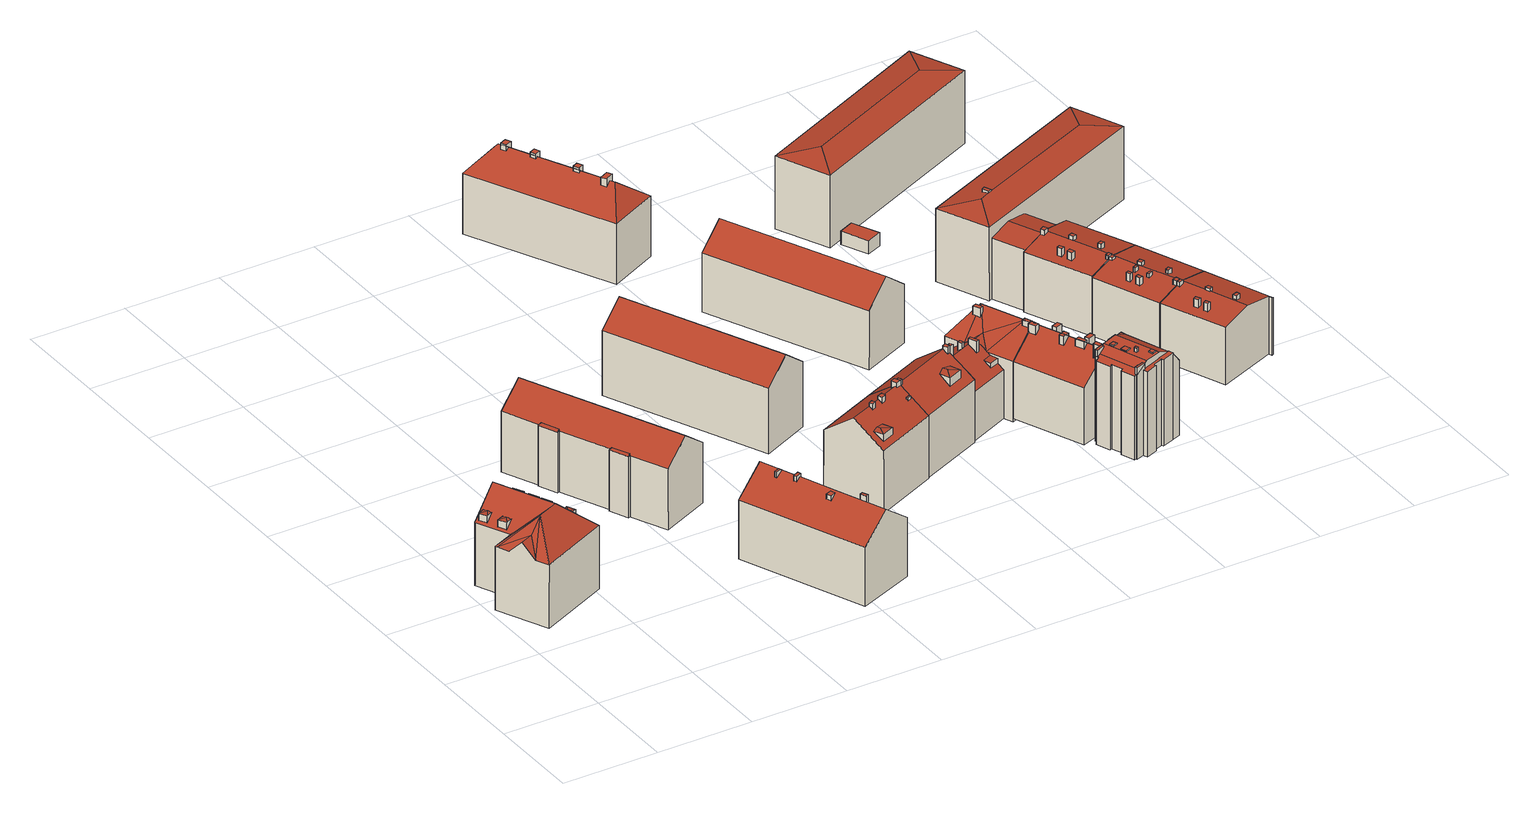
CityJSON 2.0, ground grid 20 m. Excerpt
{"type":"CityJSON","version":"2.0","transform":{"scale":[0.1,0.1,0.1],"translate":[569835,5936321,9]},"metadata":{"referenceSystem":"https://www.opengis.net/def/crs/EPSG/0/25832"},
"CityObjects":{
"building1":{"type":"Building","attributes":{"Grundfläche 2D":"274.057149","Grundhöhe NN":"10.362"},"children":["building1-1","building1-2","building1-3","building1-4","building1-5","building1-6"],"geometry":[{"type":"Solid","lod":"3","boundaries":[[[[0,1,2]],[[3,2,1,4]],[[5,6,0]],[[0,6,1]],[[7,6,5]],[[8,6,7]],[[9,1,8]],[[1,6,8]],[[9,10,4,1]],[[4,10,11,12,13,14]],[[14,15,3,4]],[[9,8,7,5,0,2,16,17]],[[10,9,17,18]],[[12,11,10,18,19]],[[20,15,14,13,12,19,21]],[[3,15,20,22]],[[2,3,22,16]],[[16,22,20,21,19,18,17]]]],"semantics":{"surfaces":[{"type":"RoofSurface"},{"type":"WallSurface"},{"type":"GroundSurface"}],"values":[[0,0,0,0,0,0,0,0,0,0,0,1,1,1,1,1,1,2]]}}]},
"building1-1":{"type":"BuildingInstallation","parents":["building1"],"geometry":[{"type":"MultiSurface","lod":"3","boundaries":[[[23,24,25,26]],[[24,23,27]],[[27,23,26,28]],[[24,29,25]],[[28,30,27]],[[24,27,30,29]]],"semantics":{"surfaces":[{"type":"RoofSurface"},{"type":"WallSurface"}],"values":[0,0,0,1,1,1]}}]},
"building1-2":{"type":"BuildingInstallation","parents":["building1"],"geometry":[{"type":"MultiSurface","lod":"3","boundaries":[[[31,32,33,34]],[[32,31,35]],[[35,31,34,36]],[[37,33,32]],[[35,36,38]],[[32,35,38,37]]],"semantics":{"surfaces":[{"type":"RoofSurface"},{"type":"WallSurface"}],"values":[0,0,0,1,1,1]}}]},
"building1-3":{"type":"BuildingInstallation","parents":["building1"],"geometry":[{"type":"MultiSurface","lod":"3","boundaries":[[[39,40,41]],[[40,42,43,41]],[[40,39,44,42]],[[39,41,45,46]],[[46,44,39]],[[41,43,45]]],"semantics":{"surfaces":[{"type":"RoofSurface"},{"type":"WallSurface"}],"values":[0,0,0,1,1,1]}}]},
"building1-4":{"type":"BuildingInstallation","parents":["building1"],"geometry":[{"type":"MultiSurface","lod":"3","boundaries":[[[47,48,49]],[[48,50,51,49]],[[48,47,52,50]],[[47,49,53,54]],[[52,47,54]],[[53,49,51]]],"semantics":{"surfaces":[{"type":"RoofSurface"},{"type":"WallSurface"}],"values":[0,0,0,1,1,1]}}]},
"building1-5":{"type":"BuildingInstallation","parents":["building1"],"geometry":[{"type":"MultiSurface","lod":"3","boundaries":[[[55,56,57,58]],[[56,55,59]],[[59,55,58,60]],[[57,56,61]],[[59,60,62]],[[56,59,62,61]]],"semantics":{"surfaces":[{"type":"RoofSurface"},{"type":"WallSurface"}],"values":[0,0,0,1,1,1]}}]},
"building1-6":{"type":"BuildingInstallation","parents":["building1"],"geometry":[{"type":"MultiSurface","lod":"3","boundaries":[[[63,64,65,66]],[[64,63,67]],[[67,63,66,68]],[[65,64,69]],[[67,68,70]],[[64,67,70,69]]],"semantics":{"surfaces":[{"type":"RoofSurface"},{"type":"WallSurface"}],"values":[0,0,0,1,1,1]}}]},
"building2":{"type":"Building","attributes":{"Grundfläche 2D":"402.708096","Grundhöhe NN":"10.310"},"geometry":[{"type":"Solid","lod":"3","boundaries":[[[[71,72,73,74]],[[75,76,77,78,79,80,73,72,81,82,83,84]],[[85,86,84,83]],[[87,88,78,77]],[[79,78,88]],[[85,83,82]],[[75,84,86]],[[87,77,76]],[[81,72,71,89,90]],[[82,81,90,91]],[[85,82,91,92]],[[86,85,92,93]],[[75,86,93,94]],[[76,75,94,95]],[[87,76,95,96]],[[88,87,96,97]],[[79,88,97,98]],[[80,79,98,99]],[[74,73,80,99,100]],[[71,74,100,89]],[[95,94,93,92,91,90,89,100,99,98,97,96]]]],"semantics":{"surfaces":[{"type":"RoofSurface"},{"type":"WallSurface"},{"type":"GroundSurface"}],"values":[[0,0,0,0,0,0,0,0,1,1,1,1,1,1,1,1,1,1,1,1,2]]}}]},
"building3":{"type":"Building","attributes":{"Grundfläche 2D":"3.514778","Grundhöhe NN":"10.310"},"geometry":[{"type":"Solid","lod":"3","boundaries":[[[[101,102,103,104]],[[102,101,105,106]],[[103,102,106,107]],[[104,103,107,108]],[[101,104,108,105]],[[106,105,108,107]]]],"semantics":{"surfaces":[{"type":"RoofSurface"},{"type":"WallSurface"},{"type":"GroundSurface"}],"values":[[0,1,1,1,1,2]]}}]},
"building4":{"type":"Building","attributes":{"Grundfläche 2D":"357.949862","Grundhöhe NN":"11.437"},"children":["building4-1","building4-2","building4-3","building4-4"],"geometry":[{"type":"Solid","lod":"3","boundaries":[[[[109,110,111,112,113,114,115]],[[109,115,114,113,116,117,110]],[[118,116,113,112,119,120]],[[117,116,118,121]],[[111,110,117,121,122]],[[112,111,122,119]],[[118,120,119,122,121]]]],"semantics":{"surfaces":[{"type":"RoofSurface"},{"type":"WallSurface"},{"type":"GroundSurface"}],"values":[[0,0,1,1,1,1,2]]}}]},
"building4-1":{"type":"BuildingInstallation","parents":["building4"],"geometry":[{"type":"MultiSurface","lod":"3","boundaries":[[[123,124,125,126]],[[126,125,127,128]],[[123,126,128,129]],[[124,123,129,130]],[[125,124,130,127]]],"semantics":{"surfaces":[{"type":"RoofSurface"},{"type":"WallSurface"}],"values":[0,1,1,1,1]}}]},
"building4-2":{"type":"BuildingInstallation","parents":["building4"],"geometry":[{"type":"MultiSurface","lod":"3","boundaries":[[[131,132,133,134]],[[134,133,135,136]],[[131,134,136,137]],[[132,131,137,138]],[[133,132,138,135]]],"semantics":{"surfaces":[{"type":"RoofSurface"},{"type":"WallSurface"}],"values":[0,1,1,1,1]}}]},
"building4-3":{"type":"BuildingInstallation","parents":["building4"],"geometry":[{"type":"MultiSurface","lod":"3","boundaries":[[[139,140,141,142]],[[143,144,142,141]],[[144,145,139,142]],[[140,139,145,146]],[[141,140,146,143]]],"semantics":{"surfaces":[{"type":"RoofSurface"},{"type":"WallSurface"}],"values":[0,1,1,1,1]}}]},
"building4-4":{"type":"BuildingInstallation","parents":["building4"],"geometry":[{"type":"MultiSurface","lod":"3","boundaries":[[[147,148,149,150,151]],[[109,152,149,148,153]],[[152,154,150,149]],[[154,115,155,147,151,150]],[[148,147,155,153]]],"semantics":{"surfaces":[{"type":"RoofSurface"},{"type":"WallSurface"}],"values":[0,1,1,1,1]}}]},
"building5":{"type":"Building","attributes":{"Grundfläche 2D":"186.629255","Grundhöhe NN":"11.399"},"children":["building5-1","building5-2","building5-3","building5-4"],"geometry":[{"type":"Solid","lod":"3","boundaries":[[[[156,157,158]],[[157,159,160,158]],[[157,156,161,159]],[[162,163,164,165,166,167,168,169,170,171,172,173]],[[168,167,166,165,174,175,176,177,171,170,169],[161,178,179,160,159]],[[179,178,156,158]],[[161,156,178]],[[179,158,160]],[[174,165,164,180,181]],[[175,174,181,182]],[[183,184,185,186,163,162,173,172,171,177,176,175,182,187]],[[164,163,186,180]],[[185,184,183,187,182,181,180,186]]]],"semantics":{"surfaces":[{"type":"RoofSurface"},{"type":"WallSurface"},{"type":"GroundSurface"}],"values":[[0,0,0,0,0,1,1,1,1,1,1,1,2]]}}]},
"building5-1":{"type":"BuildingInstallation","parents":["building5"],"geometry":[{"type":"MultiSurface","lod":"3","boundaries":[[[188,189,190,191,192,193,194]],[[162,195,191,190]],[[170,196,192,191,195]],[[193,192,196,177]],[[177,171,172,173,162,190,189,188,194,193]]],"semantics":{"surfaces":[{"type":"RoofSurface"},{"type":"WallSurface"}],"values":[0,1,1,1,1]}}]},
"building5-2":{"type":"BuildingInstallation","parents":["building5"],"geometry":[{"type":"MultiSurface","lod":"3","boundaries":[[[197,198,199,200]],[[201,202,200,199]],[[197,200,202,203]],[[198,197,203,204]],[[204,201,199,198]]],"semantics":{"surfaces":[{"type":"RoofSurface"},{"type":"WallSurface"}],"values":[0,1,1,1,1]}}]},
"building5-3":{"type":"BuildingInstallation","parents":["building5"],"geometry":[{"type":"MultiSurface","lod":"3","boundaries":[[[205,206,207,208,209]],[[210,166,211,207,206]],[[208,207,211,212]],[[212,167,213,205,209,208]],[[206,205,213,210]]],"semantics":{"surfaces":[{"type":"RoofSurface"},{"type":"WallSurface"}],"values":[0,1,1,1,1]}}]},
"building5-4":{"type":"BuildingInstallation","parents":["building5"],"geometry":[{"type":"MultiSurface","lod":"3","boundaries":[[[214,215,216,217,218,219,220]],[[221,219,218,217,222,168]],[[223,214,220,219,221,224]],[[225,216,215,214,223,169]],[[217,216,225,222]]],"semantics":{"surfaces":[{"type":"RoofSurface"},{"type":"WallSurface"}],"values":[0,1,1,1,1]}}]},
"building6":{"type":"Building","attributes":{"Grundfläche 2D":"397.862574","Grundhöhe NN":"9.841"},"geometry":[{"type":"Solid","lod":"3","boundaries":[[[[226,227,228,229]],[[230,226,229,231]],[[231,229,228,232,233]],[[230,231,233,234]],[[227,226,230,234,235]],[[228,227,235,232]],[[233,232,235,234]]]],"semantics":{"surfaces":[{"type":"RoofSurface"},{"type":"WallSurface"},{"type":"GroundSurface"}],"values":[[0,0,1,1,1,1,2]]}}]},
"building7":{"type":"Building","attributes":{"Grundfläche 2D":"191.597696","Grundhöhe NN":"11.424"},"children":["building7-1","building7-2"],"geometry":[{"type":"Solid","lod":"3","boundaries":[[[[236,237,238]],[[237,239,240,238]],[[237,236,241,239]],[[242,243,244,245,246,247,248,249,250,251,252,253],[241,254,255,240,239]],[[252,256,257,258,163,173,243,242,253]],[[236,238,255,254]],[[236,254,241]],[[240,255,238]],[[247,246,187,259]],[[260,261,262,263,264,258,257,256,252,251,250,249,248,247,259,265]],[[163,258,264,186]],[[183,187,246,245,244,243,173,163,186,184]],[[184,186,264,263,262,261,260,265,259,187,183]]]],"semantics":{"surfaces":[{"type":"RoofSurface"},{"type":"WallSurface"},{"type":"GroundSurface"}],"values":[[0,0,0,0,0,1,1,1,1,1,1,1,2]]}}]},
"building7-1":{"type":"BuildingInstallation","parents":["building7"],"geometry":[{"type":"MultiSurface","lod":"3","boundaries":[[[266,189,188,194,193,267,268]],[[244,245,193,194,188,189,173,243]],[[267,193,245,269]],[[270,266,268,267,269,242]],[[189,266,270,173]]],"semantics":{"surfaces":[{"type":"RoofSurface"},{"type":"WallSurface"}],"values":[0,1,1,1,1]}}]},
"building7-2":{"type":"BuildingInstallation","parents":["building7"],"geometry":[{"type":"MultiSurface","lod":"3","boundaries":[[[271,272,273,274,275,276,277]],[[273,272,256,278]],[[278,253,279,275,274,273]],[[276,275,279,249]],[[276,249,250,251,252,256,272,271,277]]],"semantics":{"surfaces":[{"type":"RoofSurface"},{"type":"WallSurface"}],"values":[0,1,1,1,1]}}]},
"building8":{"type":"Building","attributes":{"Grundfläche 2D":"373.886520","Grundhöhe NN":"9.951"},"children":["building8-1","building8-2","building8-3","building8-4"],"geometry":[{"type":"Solid","lod":"3","boundaries":[[[[280,281,282]],[[283,284,285]],[[286,287,288,289,290,291,292,281,280,285,284,293]],[[281,292,291,290,289,288,287,286,293,284,283,282]],[[294,295,285,280]],[[295,296,283,285]],[[296,297,282,283]],[[297,294,280,282]],[[297,296,295,294]]]],"semantics":{"surfaces":[{"type":"RoofSurface"},{"type":"WallSurface"},{"type":"GroundSurface"}],"values":[[0,0,0,0,1,1,1,1,2]]}}]},
"building8-1":{"type":"BuildingInstallation","parents":["building8"],"geometry":[{"type":"MultiSurface","lod":"3","boundaries":[[[298,299,300,301]],[[299,298,302,303]],[[287,304,300,299,303]],[[304,305,301,300]],[[301,305,288,302,298]]],"semantics":{"surfaces":[{"type":"RoofSurface"},{"type":"WallSurface"}],"values":[0,1,1,1,1]}}]},
"building8-2":{"type":"BuildingInstallation","parents":["building8"],"geometry":[{"type":"MultiSurface","lod":"3","boundaries":[[[306,307,308,309,310]],[[308,307,311,312]],[[312,289,313,310,309,308]],[[313,314,306,310]],[[290,311,307,306,314]]],"semantics":{"surfaces":[{"type":"RoofSurface"},{"type":"WallSurface"}],"values":[0,1,1,1,1]}}]},
"building8-3":{"type":"BuildingInstallation","parents":["building8"],"geometry":[{"type":"MultiSurface","lod":"3","boundaries":[[[315,316,317,318]],[[319,320,315,318]],[[293,321,316,315,320]],[[321,322,317,316]],[[286,319,318,317,322]]],"semantics":{"surfaces":[{"type":"RoofSurface"},{"type":"WallSurface"}],"values":[0,1,1,1,1]}}]},
"building8-4":{"type":"BuildingInstallation","parents":["building8"],"geometry":[{"type":"MultiSurface","lod":"3","boundaries":[[[323,324,325,326]],[[327,328,324,323]],[[291,329,325,324,328]],[[329,330,326,325]],[[292,327,323,326,330]]],"semantics":{"surfaces":[{"type":"RoofSurface"},{"type":"WallSurface"}],"values":[0,1,1,1,1]}}]},
"building9":{"type":"Building","attributes":{"Grundfläche 2D":"401.258420","Grundhöhe NN":"10.860"},"geometry":[{"type":"Solid","lod":"3","boundaries":[[[[331,332,333,334]],[[335,332,331,336]],[[334,333,337,338]],[[336,331,334,338,339]],[[335,336,339,340]],[[337,333,332,335,340]],[[339,338,337,340]]]],"semantics":{"surfaces":[{"type":"RoofSurface"},{"type":"WallSurface"},{"type":"GroundSurface"}],"values":[[0,0,1,1,1,1,2]]}}]},
"building10":{"type":"Building","attributes":{"Grundfläche 2D":"308.271024","Grundhöhe NN":"11.686"},"children":["building10-1","building10-2","building10-3","building10-4","building10-5","building10-6","building10-7"],"geometry":[{"type":"Solid","lod":"3","boundaries":[[[[341,342,343,344,345,346,347,348]],[[349,350,351,348,347,346]],[[352,353,351,354,355]],[[356,357,355]],[[355,357,358,359,351,353,352]],[[341,357,356]],[[348,357,341]],[[359,358,357,348,351]],[[354,351,350]],[[360,361,362,356,355,363,364,365,366]],[[367,368,369,370,342,356,362,361,360,366,371,372]],[[349,346,345,344,343,373,374]],[[350,349,374,375]],[[354,350,375,376]],[[355,354,376,377,363]],[[368,378,373,343,342,370,369]],[[368,367,379,378]],[[341,356,342]],[[364,363,377,380]],[[367,372,371,366,365,364,380,381,382,383,384,379]],[[378,379,384,383,382,381,380,377,376,375,374,373]]]],"semantics":{"surfaces":[{"type":"RoofSurface"},{"type":"WallSurface"},{"type":"GroundSurface"}],"values":[[0,0,0,0,0,0,0,0,0,0,0,1,1,1,1,1,1,1,1,1,2]]}}]},
"building10-1":{"type":"BuildingInstallation","parents":["building10"],"geometry":[{"type":"MultiSurface","lod":"3","boundaries":[[[385,386,387]],[[345,388,387,386]],[[344,345,386,385]],[[388,344,385,387]]],"semantics":{"surfaces":[{"type":"RoofSurface"},{"type":"WallSurface"}],"values":[0,1,1,1]}}]},
"building10-2":{"type":"BuildingInstallation","parents":["building10"],"geometry":[{"type":"MultiSurface","lod":"3","boundaries":[[[389,390,391,392]],[[353,393,390,389,394,359]],[[393,395,391,390]],[[352,396,392,391,395]],[[389,392,396,358,394]]],"semantics":{"surfaces":[{"type":"RoofSurface"},{"type":"WallSurface"}],"values":[0,1,1,1,1]}}]},
"building10-3":{"type":"BuildingInstallation","parents":["building10"],"geometry":[{"type":"MultiSurface","lod":"3","boundaries":[[[397,398,399,400]],[[398,397,401,402]],[[402,403,399,398]],[[400,399,403,404]],[[404,401,397,400]]],"semantics":{"surfaces":[{"type":"RoofSurface"},{"type":"WallSurface"}],"values":[0,1,1,1,1]}}]},
"building10-4":{"type":"BuildingInstallation","parents":["building10"],"geometry":[{"type":"MultiSurface","lod":"3","boundaries":[[[405,406,407,408]],[[362,361,408,407]],[[405,408,361,409]],[[409,410,406,405]],[[362,407,406,410]]],"semantics":{"surfaces":[{"type":"RoofSurface"},{"type":"WallSurface"}],"values":[0,1,1,1,1]}}]},
"building10-5":{"type":"BuildingInstallation","parents":["building10"],"geometry":[{"type":"MultiSurface","lod":"3","boundaries":[[[411,412,370,413]],[[412,369,370]],[[414,411,413]],[[414,369,412,411]]],"semantics":{"surfaces":[{"type":"RoofSurface"},{"type":"WallSurface"}],"values":[0,1,1,1]}}]},
"building10-6":{"type":"BuildingInstallation","parents":["building10"],"geometry":[{"type":"MultiSurface","lod":"3","boundaries":[[[415,416,417,418]],[[418,417,366,371]],[[415,418,371,419]],[[416,415,419,360]],[[417,416,360,366]]],"semantics":{"surfaces":[{"type":"RoofSurface"},{"type":"WallSurface"}],"values":[0,1,1,1,1]}}]},
"building10-7":{"type":"BuildingInstallation","parents":["building10"],"geometry":[{"type":"MultiSurface","lod":"3","boundaries":[[[420,421,422,423]],[[423,422,424,425]],[[420,423,425,426]],[[421,420,426,427]],[[422,421,427,424]]],"semantics":{"surfaces":[{"type":"RoofSurface"},{"type":"WallSurface"}],"values":[0,1,1,1,1]}}]},
"building11":{"type":"Building","attributes":{"Grundfläche 2D":"200.439654","Grundhöhe NN":"12.368"},"children":["building11-1","building11-2","building11-3","building11-4","building11-5","building11-6"],"geometry":[{"type":"Solid","lod":"3","boundaries":[[[[344,343,428,429,430,431,346,345]],[[431,432,433,349,346]],[[433,432,431,430,429,428,434,435,436]],[[349,433,436,437]],[[343,344,345,346,349,437,438]],[[428,343,438,434]],[[434,438,437,436,435]]]],"semantics":{"surfaces":[{"type":"RoofSurface"},{"type":"WallSurface"},{"type":"GroundSurface"}],"values":[[0,0,1,1,1,1,2]]}}]},
"building11-1":{"type":"BuildingInstallation","parents":["building11"],"geometry":[{"type":"MultiSurface","lod":"3","boundaries":[[[439,440,441,442]],[[440,439,443,444]],[[444,445,441,440]],[[442,441,445,446]],[[446,443,439,442]]],"semantics":{"surfaces":[{"type":"RoofSurface"},{"type":"WallSurface"}],"values":[0,1,1,1,1]}}]},
"building11-2":{"type":"BuildingInstallation","parents":["building11"],"geometry":[{"type":"MultiSurface","lod":"3","boundaries":[[[447,448,449,450]],[[450,449,451,452]],[[447,450,452,453]],[[448,447,453,454]],[[449,448,454,451]]],"semantics":{"surfaces":[{"type":"RoofSurface"},{"type":"WallSurface"}],"values":[0,1,1,1,1]}}]},
"building11-3":{"type":"BuildingInstallation","parents":["building11"],"geometry":[{"type":"MultiSurface","lod":"3","boundaries":[[[455,456,457,458]],[[458,457,459,460]],[[455,458,460,461]],[[456,455,461,462]],[[457,456,462,459]]],"semantics":{"surfaces":[{"type":"RoofSurface"},{"type":"WallSurface"}],"values":[0,1,1,1,1]}}]},
"building11-4":{"type":"BuildingInstallation","parents":["building11"],"geometry":[{"type":"MultiSurface","lod":"3","boundaries":[[[463,464,465,466]],[[466,465,467,468]],[[463,466,468,469]],[[464,463,469,470]],[[465,464,470,467]]],"semantics":{"surfaces":[{"type":"RoofSurface"},{"type":"WallSurface"}],"values":[0,1,1,1,1]}}]},
"building11-5":{"type":"BuildingInstallation","parents":["building11"],"geometry":[{"type":"MultiSurface","lod":"3","boundaries":[[[386,385,471,472]],[[472,471,473,474]],[[386,472,474,345]],[[345,344,385,386]],[[344,473,471,385]]],"semantics":{"surfaces":[{"type":"RoofSurface"},{"type":"WallSurface"}],"values":[0,1,1,1,1]}}]},
"building11-6":{"type":"BuildingInstallation","parents":["building11"],"geometry":[{"type":"MultiSurface","lod":"3","boundaries":[[[475,476,477,478]],[[478,477,479,480]],[[475,478,480,429]],[[429,430,476,475]],[[430,479,477,476]]],"semantics":{"surfaces":[{"type":"RoofSurface"},{"type":"WallSurface"}],"values":[0,1,1,1,1]}}]},
"building12":{"type":"Building","attributes":{"Grundfläche 2D":"125.800525","Grundhöhe NN":"12.727"},"children":["building12-1","building12-2","building12-3","building12-4","building12-5","building12-6","building12-7","building12-8","building12-9","building12-10"],"geometry":[{"type":"Solid","lod":"3","boundaries":[[[[481,482,483,484,485,486,487,488,489,490,491,492,493,494,495]],[[496,497,498,499,500,501,493,492,491,490,502,503,504]],[[505,498,497,496,504,506,507]],[[506,508,509,510,505,507]],[[511,510,509,512,513,514,515]],[[511,516,517,518,519,510]],[[520,521,522,523,524,525,526,527,528,529,530,531,532,533,534,509,535]],[[481,495,494,536,537]],[[482,481,537,538]],[[483,482,538,539]],[[484,483,539,540]],[[485,484,540,541]],[[486,485,541,542]],[[487,486,542,543]],[[488,487,543,544]],[[489,488,544,545]],[[524,502,490,489,545,546,525]],[[502,524,523,503]],[[522,521,520,535,509,508,506,504,503,523]],[[514,513,547,548]],[[515,514,548,549]],[[511,515,549,550]],[[551,500,499,498,505,510,519,552]],[[501,500,551,553]],[[494,493,501,553,536]],[[518,517,516,511,550,554]],[[519,518,554,552]],[[526,525,546,555]],[[527,526,555,556]],[[528,527,556,557]],[[558,531,530,529,528,557,559]],[[532,531,558,560]],[[532,560,547,513,533]],[[533,513,512,534]],[[512,509,534]],[[558,559,557,556,555,546,545,544,543,542,541,540,539,538,537,536,553,551,552,554,550,549,548,547,560]]]],"semantics":{"surfaces":[{"type":"RoofSurface"},{"type":"WallSurface"},{"type":"GroundSurface"}],"values":[[0,0,0,0,0,0,0,1,1,1,1,1,1,1,1,1,1,1,1,1,1,1,1,1,1,1,1,1,1,1,1,1,1,1,1,2]]}}]},
"building12-1":{"type":"BuildingInstallation","parents":["building12"],"geometry":[{"type":"MultiSurface","lod":"3","boundaries":[[[561,562,563,564]],[[564,563,565,566]],[[561,564,566,567]],[[567,568,562,561]],[[568,565,563,562]]],"semantics":{"surfaces":[{"type":"RoofSurface"},{"type":"WallSurface"}],"values":[0,1,1,1,1]}}]},
"building12-2":{"type":"BuildingInstallation","parents":["building12"],"geometry":[{"type":"MultiSurface","lod":"3","boundaries":[[[569,570,571,572]],[[572,571,573,574]],[[569,572,574,575]],[[570,569,575,576]],[[576,573,571,570]]],"semantics":{"surfaces":[{"type":"RoofSurface"},{"type":"WallSurface"}],"values":[0,1,1,1,1]}}]},
"building12-3":{"type":"BuildingInstallation","parents":["building12"],"geometry":[{"type":"MultiSurface","lod":"3","boundaries":[[[577,578,579,580]],[[580,579,581,582]],[[577,580,582,583]],[[583,584,578,577]],[[579,578,584,581]]],"semantics":{"surfaces":[{"type":"RoofSurface"},{"type":"WallSurface"}],"values":[0,1,1,1,1]}}]},
"building12-4":{"type":"BuildingInstallation","parents":["building12"],"geometry":[{"type":"MultiSurface","lod":"3","boundaries":[[[585,586,587,588]],[[588,587,589,590]],[[590,591,585,588]],[[591,592,586,585]],[[587,586,592,589]]],"semantics":{"surfaces":[{"type":"RoofSurface"},{"type":"WallSurface"}],"values":[0,1,1,1,1]}}]},
"building12-5":{"type":"BuildingInstallation","parents":["building12"],"geometry":[{"type":"MultiSurface","lod":"3","boundaries":[[[593,594,595,596,597]],[[494,495,594,593]],[[598,595,594,495,492]],[[598,500,501,597,596,595]],[[597,501,493,494,593]]],"semantics":{"surfaces":[{"type":"RoofSurface"},{"type":"WallSurface"}],"values":[0,1,1,1,1]}}]},
"building12-6":{"type":"BuildingInstallation","parents":["building12"],"geometry":[{"type":"MultiSurface","lod":"3","boundaries":[[[599,600,601,602,603,604,605,606,607]],[[608,488,489,604,603,602]],[[489,490,502,605,604]],[[502,503,609,610,599,607,606,605]],[[610,491,611,608,602,601,600,599]]],"semantics":{"surfaces":[{"type":"RoofSurface"},{"type":"WallSurface"}],"values":[0,1,1,1,1]}}]},
"building12-7":{"type":"BuildingInstallation","parents":["building12"],"geometry":[{"type":"MultiSurface","lod":"3","boundaries":[[[612,613,614,615]],[[615,614,616,617]],[[617,618,612,615]],[[618,619,613,612]],[[614,613,619,616]]],"semantics":{"surfaces":[{"type":"RoofSurface"},{"type":"WallSurface"}],"values":[0,1,1,1,1]}}]},
"building12-8":{"type":"BuildingInstallation","parents":["building12"],"geometry":[{"type":"MultiSurface","lod":"3","boundaries":[[[620,621,622,623]],[[623,622,624,625]],[[620,623,625,626]],[[621,620,626,627]],[[622,621,627,624]]],"semantics":{"surfaces":[{"type":"RoofSurface"},{"type":"WallSurface"}],"values":[0,1,1,1,1]}}]},
"building12-9":{"type":"BuildingInstallation","parents":["building12"],"geometry":[{"type":"MultiSurface","lod":"3","boundaries":[[[628,629,630,631]],[[628,631,632,633]],[[630,629,634,635]],[[629,628,633,634]],[[635,632,631,630]]],"semantics":{"surfaces":[{"type":"RoofSurface"},{"type":"WallSurface"}],"values":[0,1,1,1,1]}}]},
"building12-10":{"type":"BuildingInstallation","parents":["building12"],"geometry":[{"type":"MultiSurface","lod":"3","boundaries":[[[636,637,638,639]],[[517,640,637,636]],[[641,638,637,640]],[[641,516,639,638]],[[636,639,516,517]]],"semantics":{"surfaces":[{"type":"RoofSurface"},{"type":"WallSurface"}],"values":[0,1,1,1,1]}}]},
"building13":{"type":"Building","attributes":{"Grundfläche 2D":"20.725024","Grundhöhe NN":"11.191"},"geometry":[{"type":"Solid","lod":"3","boundaries":[[[[642,643,644,645]],[[646,647,645,644]],[[647,648,642,645]],[[648,649,643,642]],[[649,646,644,643]],[[649,648,647,646]]]],"semantics":{"surfaces":[{"type":"RoofSurface"},{"type":"WallSurface"},{"type":"GroundSurface"}],"values":[[0,1,1,1,1,2]]}}]},
"building14":{"type":"Building","attributes":{"Grundfläche 2D":"199.769724","Grundhöhe NN":"11.855"},"children":["building14-1","building14-2","building14-3","building14-4","building14-5","building14-6"],"geometry":[{"type":"Solid","lod":"3","boundaries":[[[[650,651,652,653,654,655,656,657,658,659,660,661,662,663,664]],[[662,664,663]],[[665,664,662]],[[654,653,652,651,650,664,665,666,667]],[[658,657,668,669]],[[670,671,672,673,666,665,662,661,660,659,658,669,674]],[[667,666,673,675]],[[657,656,655,654,667,675,668]],[[673,672,671,670,674,669,668,675]]]],"semantics":{"surfaces":[{"type":"RoofSurface"},{"type":"WallSurface"},{"type":"GroundSurface"}],"values":[[0,0,0,0,1,1,1,1,2]]}}]},
"building14-1":{"type":"BuildingInstallation","parents":["building14"],"geometry":[{"type":"MultiSurface","lod":"3","boundaries":[[[676,677,678,679,680,681,682,683]],[[659,660,661,662,679,678,677,676]],[[681,680,679,662,663,684]],[[684,685,686,683,682,681]],[[686,659,676,683]]],"semantics":{"surfaces":[{"type":"RoofSurface"},{"type":"WallSurface"}],"values":[0,1,1,1,1]}}]},
"building14-2":{"type":"BuildingInstallation","parents":["building14"],"geometry":[{"type":"MultiSurface","lod":"3","boundaries":[[[687,688,689,690]],[[656,691,688,687]],[[689,688,691,692]],[[690,689,692,655]],[[655,656,687,690]]],"semantics":{"surfaces":[{"type":"RoofSurface"},{"type":"WallSurface"}],"values":[0,1,1,1,1]}}]},
"building14-3":{"type":"BuildingInstallation","parents":["building14"],"geometry":[{"type":"MultiSurface","lod":"3","boundaries":[[[693,694,695,696]],[[696,695,697,698]],[[693,696,698,699]],[[694,693,699,700]],[[695,694,700,697]]],"semantics":{"surfaces":[{"type":"RoofSurface"},{"type":"WallSurface"}],"values":[0,1,1,1,1]}}]},
"building14-4":{"type":"BuildingInstallation","parents":["building14"],"geometry":[{"type":"MultiSurface","lod":"3","boundaries":[[[701,702,703,704]],[[704,703,705,706]],[[701,704,706,707]],[[702,701,707,708]],[[703,702,708,705]]],"semantics":{"surfaces":[{"type":"RoofSurface"},{"type":"WallSurface"}],"values":[0,1,1,1,1]}}]},
"building14-5":{"type":"BuildingInstallation","parents":["building14"],"geometry":[{"type":"MultiSurface","lod":"3","boundaries":[[[709,710,711,712]],[[712,711,713,714]],[[709,712,714,715]],[[715,716,710,709]],[[716,713,711,710]]],"semantics":{"surfaces":[{"type":"RoofSurface"},{"type":"WallSurface"}],"values":[0,1,1,1,1]}}]},
"building14-6":{"type":"BuildingInstallation","parents":["building14"],"geometry":[{"type":"MultiSurface","lod":"3","boundaries":[[[717,718,719,720]],[[652,651,720,719]],[[651,721,717,720]],[[718,717,721,722]],[[722,652,719,718]]],"semantics":{"surfaces":[{"type":"RoofSurface"},{"type":"WallSurface"}],"values":[0,1,1,1,1]}}]},
"building15":{"type":"Building","attributes":{"Grundfläche 2D":"203.500164","Grundhöhe NN":"12.167"},"children":["building15-1","building15-2","building15-3","building15-4","building15-5","building15-6","building15-7","building15-8"],"geometry":[{"type":"Solid","lod":"3","boundaries":[[[[723,666,665,724,725,726,727,728,729]],[[662,661,660,659,730,731,732,733,734,729,728,727,726,725,724,665]],[[735,736,737,738,739,731,730,659,660,661,662,665,666,740,741]],[[732,731,739,742]],[[723,729,734,733,732,742,743]],[[666,723,743,740]],[[739,738,737,736,735,741,740,743,742]]]],"semantics":{"surfaces":[{"type":"RoofSurface"},{"type":"WallSurface"},{"type":"GroundSurface"}],"values":[[0,0,1,1,1,1,2]]}}]},
"building15-1":{"type":"BuildingInstallation","parents":["building15"],"geometry":[{"type":"MultiSurface","lod":"3","boundaries":[[[744,745,746,747]],[[747,746,748,749]],[[744,747,749,750]],[[745,744,750,751]],[[746,745,751,748]]],"semantics":{"surfaces":[{"type":"RoofSurface"},{"type":"WallSurface"}],"values":[0,1,1,1,1]}}]},
"building15-2":{"type":"BuildingInstallation","parents":["building15"],"geometry":[{"type":"MultiSurface","lod":"3","boundaries":[[[752,753,754,755]],[[755,754,756,757]],[[752,755,757,758]],[[753,752,758,759]],[[754,753,759,756]]],"semantics":{"surfaces":[{"type":"RoofSurface"},{"type":"WallSurface"}],"values":[0,1,1,1,1]}}]},
"building15-3":{"type":"BuildingInstallation","parents":["building15"],"geometry":[{"type":"MultiSurface","lod":"3","boundaries":[[[760,761,762,763]],[[726,727,763,762]],[[727,764,760,763]],[[761,760,764,765]],[[765,726,762,761]]],"semantics":{"surfaces":[{"type":"RoofSurface"},{"type":"WallSurface"}],"values":[0,1,1,1,1]}}]},
"building15-4":{"type":"BuildingInstallation","parents":["building15"],"geometry":[{"type":"MultiSurface","lod":"3","boundaries":[[[766,767,768,769]],[[769,768,770,771]],[[766,769,771,772]],[[772,773,767,766]],[[773,770,768,767]]],"semantics":{"surfaces":[{"type":"RoofSurface"},{"type":"WallSurface"}],"values":[0,1,1,1,1]}}]},
"building15-5":{"type":"BuildingInstallation","parents":["building15"],"geometry":[{"type":"MultiSurface","lod":"3","boundaries":[[[774,775,776,777,778]],[[660,779,776,775]],[[780,777,776,779]],[[777,780,781,778]],[[781,661,774,778]],[[661,660,775,774]]],"semantics":{"surfaces":[{"type":"RoofSurface"},{"type":"WallSurface"}],"values":[0,1,1,1,1,1]}}]},
"building15-6":{"type":"BuildingInstallation","parents":["building15"],"geometry":[{"type":"MultiSurface","lod":"3","boundaries":[[[782,783,784,785]],[[733,734,785,784]],[[782,785,734,786]],[[783,782,786,787]],[[787,733,784,783]]],"semantics":{"surfaces":[{"type":"RoofSurface"},{"type":"WallSurface"}],"values":[0,1,1,1,1]}}]},
"building15-7":{"type":"BuildingInstallation","parents":["building15"],"geometry":[{"type":"MultiSurface","lod":"3","boundaries":[[[788,789,790,791]],[[791,790,792,793]],[[788,791,793,794]],[[789,788,794,795]],[[790,789,795,792]]],"semantics":{"surfaces":[{"type":"RoofSurface"},{"type":"WallSurface"}],"values":[0,1,1,1,1]}}]},
"building15-8":{"type":"BuildingInstallation","parents":["building15"],"geometry":[{"type":"MultiSurface","lod":"3","boundaries":[[[796,797,798,799]],[[799,798,800,801]],[[796,799,801,802]],[[797,796,802,803]],[[798,797,803,800]]],"semantics":{"surfaces":[{"type":"RoofSurface"},{"type":"WallSurface"}],"values":[0,1,1,1,1]}}]},
"building16":{"type":"Building","attributes":{"Grundfläche 2D":"196.373006","Grundhöhe NN":"12.483"},"children":["building16-1","building16-2","building16-3","building16-4","building16-5"],"geometry":[{"type":"Solid","lod":"3","boundaries":[[[[804,805,806,732,807,808,809,810,811,812]],[[813,814,723,804,812,811,810,809,815,816]],[[807,732,817,818]],[[815,809,808,807,818,819]],[[816,815,819,820]],[[813,816,820,821]],[[723,814,813,821,822]],[[732,806,805,804,723,822,817]],[[822,821,820,819,818,817]]]],"semantics":{"surfaces":[{"type":"RoofSurface"},{"type":"WallSurface"},{"type":"GroundSurface"}],"values":[[0,0,1,1,1,1,1,1,2]]}}]},
"building16-1":{"type":"BuildingInstallation","parents":["building16"],"geometry":[{"type":"MultiSurface","lod":"3","boundaries":[[[823,824,825,826]],[[826,825,827,828]],[[823,826,828,829]],[[829,830,824,823]],[[830,827,825,824]]],"semantics":{"surfaces":[{"type":"RoofSurface"},{"type":"WallSurface"}],"values":[0,1,1,1,1]}}]},
"building16-2":{"type":"BuildingInstallation","parents":["building16"],"geometry":[{"type":"MultiSurface","lod":"3","boundaries":[[[831,832,833,834]],[[834,833,835,836]],[[831,834,836,837]],[[832,831,837,838]],[[833,832,838,835]]],"semantics":{"surfaces":[{"type":"RoofSurface"},{"type":"WallSurface"}],"values":[0,1,1,1,1]}}]},
"building16-3":{"type":"BuildingInstallation","parents":["building16"],"geometry":[{"type":"MultiSurface","lod":"3","boundaries":[[[839,840,841,842]],[[842,841,843,844]],[[839,842,844,845]],[[840,839,845,846]],[[841,840,846,843]]],"semantics":{"surfaces":[{"type":"RoofSurface"},{"type":"WallSurface"}],"values":[0,1,1,1,1]}}]},
"building16-4":{"type":"BuildingInstallation","parents":["building16"],"geometry":[{"type":"MultiSurface","lod":"3","boundaries":[[[847,785,784,848]],[[806,849,848,784]],[[847,848,849,850]],[[785,847,850,805]],[[805,806,784,785]]],"semantics":{"surfaces":[{"type":"RoofSurface"},{"type":"WallSurface"}],"values":[0,1,1,1,1]}}]},
"building16-5":{"type":"BuildingInstallation","parents":["building16"],"geometry":[{"type":"MultiSurface","lod":"3","boundaries":[[[851,852,853,854,855,856]],[[854,853,852,857,858,859]],[[854,859,811,860,855]],[[856,855,860,861]],[[861,812,857,852,851,856]]],"semantics":{"surfaces":[{"type":"RoofSurface"},{"type":"WallSurface"}],"values":[0,1,1,1,1]}}]},
"building17":{"type":"Building","attributes":{"Grundfläche 2D":"516.993810","Grundhöhe NN":"10.757"},"geometry":[{"type":"Solid","lod":"3","boundaries":[[[[862,863,864]],[[862,865,866,863]],[[865,862,864,867]],[[865,867,866]],[[868,869,864,863]],[[869,870,867,864]],[[870,871,866,867]],[[871,868,863,866]],[[871,870,869,868]]]],"semantics":{"surfaces":[{"type":"RoofSurface"},{"type":"WallSurface"},{"type":"GroundSurface"}],"values":[[0,0,0,0,1,1,1,1,2]]}}]},
"building18":{"type":"Building","attributes":{"Grundfläche 2D":"572.836420","Grundhöhe NN":"11.470"},"children":["building18-1"],"geometry":[{"type":"Solid","lod":"3","boundaries":[[[[872,873,874]],[[875,876,874,873,877,878]],[[877,873,872,879,875,878]],[[876,875,879]],[[880,881,882,883]],[[882,884,885,883]],[[872,874,886,887]],[[883,885,888,889,879,872,887,890,880]],[[876,879,889,891]],[[874,876,891,886]],[[881,880,890,892]],[[884,882,881,892,893]],[[885,884,893,888]],[[886,891,889,888,893,892,890,887]]]],"semantics":{"surfaces":[{"type":"RoofSurface"},{"type":"WallSurface"},{"type":"GroundSurface"}],"values":[[0,0,0,0,0,0,1,1,1,1,1,1,1,2]]}}]},
"building18-1":{"type":"BuildingInstallation","parents":["building18"],"geometry":[{"type":"MultiSurface","lod":"3","boundaries":[[[894,895,896,897]],[[877,878,897,896]],[[878,898,894,897]],[[898,899,895,894]],[[896,895,899,877]]],"semantics":{"surfaces":[{"type":"RoofSurface"},{"type":"WallSurface"}],"values":[0,1,1,1,1]}}]}
},
"vertices":[
[11,358,147],[85,332,203],[9,362,147],[54,382,147],[130,352,203],[21,335,147],[59,321,175],[33,309,175],[45,283,147],[57,257,147],[205,324,147],[129,491,147],[126,499,147],[122,497,151],[74,475,203],[22,452,147],[9,362,14],[57,257,14],[205,324,14],[126,499,14],[22,452,14],[74,475,14],[54,382,14],
[134,445,167],[140,459,166],[126,453,166],[129,442,167],[149,438,166],[136,432,166],[140,459,151],[149,438,151],
[146,418,167],[151,433,166],[138,427,166],[141,416,167],[161,412,166],[148,406,166],[151,433,151],[161,412,151],
[36,432,166],[44,445,167],[28,448,166],[47,447,167],[42,455,166],[49,438,166],[28,448,151],[36,432,151],
[53,394,166],[61,408,167],[45,411,166],[64,409,167],[59,417,166],[67,400,166],[45,411,151],[53,394,151],
[167,370,167],[174,384,166],[160,377,166],[163,368,167],[182,367,166],[168,361,166],[174,384,151],[182,367,151],
[120,475,167],[126,490,166],[112,483,166],[116,473,167],[136,468,166],[122,462,166],[126,490,151],[136,468,151],
[372,805,141],[321,782,183],[469,454,183],[519,477,141],[322,646,141],[367,545,141],[370,545,143],[386,510,143],[384,506,141],[418,432,141],[270,759,141],[304,684,140],[308,685,143],[324,649,143],[300,683,141],[317,644,141],[363,543,141],[380,504,141],[372,805,13],[270,759,13],[304,684,13],[300,683,13],[317,644,13],[322,646,13],[367,545,13],[363,543,13],[380,504,13],[384,506,13],[418,432,13],[519,477,13],
[357,823,30],[366,803,30],[381,810,30],[372,830,30],[357,823,13],[366,803,13],[381,810,13],[372,830,13],
[553,214,196],[523,290,196],[463,265,148],[568,6,148],[628,30,196],[587,131,196],[556,208,196],[687,54,148],[582,313,148],[687,54,24],[568,6,24],[628,30,24],[582,313,24],[463,265,24],
[526,245,198],[528,240,198],[540,244,198],[538,249,198],[540,244,195],[538,249,195],[526,245,186],[528,240,186],
[617,81,201],[623,84,201],[618,95,201],[612,93,201],[618,95,185],[612,93,189],[617,81,189],[623,84,185],
[571,125,194],[583,130,194],[579,140,194],[567,135,194],[579,140,193],[567,135,183],[571,125,183],[583,130,193],
[559,209,201],[557,216,201],[545,211,201],[548,205,201],[556,208,201],[545,211,189],[557,216,193],[548,205,189],[559,209,193],
[803,288,178],[783,296,179],[776,276,178],[780,303,179],[767,295,178],[794,307,178],[868,387,194],[846,437,155],[713,378,155],[740,319,202],[785,339,202],[793,342,202],[811,350,202],[822,355,202],[862,373,202],[872,377,202],[872,378,201],[870,382,198],[766,260,155],[898,319,155],[898,320,156],[874,374,199],[803,288,163],[776,276,163],[713,378,24],[766,260,24],[898,319,24],[872,377,24],[872,378,24],[870,382,24],[846,437,24],[898,320,24],
[872,378,209],[870,382,209],[868,387,209],[858,382,209],[863,370,209],[874,374,209],[872,377,209],[858,382,194],[863,370,199],
[878,354,187],[870,350,187],[872,346,187],[880,350,187],[872,346,181],[880,350,181],[878,354,184],[870,350,184],
[793,343,209],[785,339,209],[788,332,209],[796,336,209],[793,342,209],[785,339,201],[788,332,196],[796,336,196],[793,343,201],
[825,348,209],[822,355,209],[822,356,209],[811,351,209],[811,350,209],[815,343,209],[822,346,209],[815,343,196],[811,351,201],[825,348,196],[822,346,196],[822,356,201],
[617,916,188],[567,893,145],[714,565,145],[765,588,188],[668,939,145],[815,611,145],[714,565,8],[815,611,8],[668,939,8],[567,893,8],
[1007,384,183],[985,393,186],[976,370,183],[981,403,186],[967,392,183],[998,406,183],[877,380,202],[872,378,202],[872,377,201],[874,374,198],[898,320,155],[1034,380,155],[1034,381,156],[1012,429,194],[1012,431,195],[1009,438,201],[1008,439,202],[1001,435,202],[1007,384,166],[976,370,166],[1008,439,201],[984,493,158],[982,497,155],[1034,380,24],[1012,431,24],[1009,438,24],[1008,439,24],[984,493,24],[982,497,24],[1012,429,24],
[875,384,209],[878,376,209],[877,380,209],[878,376,198],[875,384,198],
[1009,438,209],[1008,439,209],[1001,436,209],[1001,435,209],[1005,426,209],[1012,429,209],[1012,431,209],[1001,436,201],[1005,426,194],
[648,1494,137],[717,1484,182],[751,1544,137],[893,1250,137],[825,1262,182],[790,1200,137],[815,1283,182],[793,1328,182],[788,1339,182],[753,1410,182],[748,1421,182],[727,1465,182],[721,1476,182],[820,1272,182],[648,1494,10],[790,1200,10],[893,1250,10],[751,1544,10],
[784,1337,190],[789,1326,190],[800,1331,190],[794,1342,190],[784,1337,179],[789,1326,179],[800,1331,176],[794,1342,176],
[755,1424,190],[744,1419,190],[749,1408,190],[753,1410,190],[760,1413,190],[744,1419,179],[749,1408,179],[760,1413,176],[755,1424,176],
[810,1267,190],[828,1276,190],[823,1287,190],[805,1278,190],[805,1278,174],[810,1267,174],[828,1276,175],[823,1287,175],
[715,1473,190],[720,1462,190],[734,1468,190],[728,1479,190],[715,1473,177],[720,1462,177],[734,1468,176],[728,1479,176],
[1061,722,187],[913,1050,187],[862,1027,143],[1010,699,143],[964,1072,143],[1112,744,143],[862,1027,19],[1010,699,19],[1112,744,19],[964,1072,19],
[1104,453,154],[1105,452,154],[1127,399,154],[1170,417,192],[1179,420,199],[1185,422,204],[1184,423,204],[1178,439,204],[1243,447,154],[1184,589,154],[1140,529,204],[1123,520,189],[1131,524,196],[1069,538,154],[1085,499,154],[1095,476,172],[1117,486,172],[1132,513,192],[1134,517,196],[1019,442,172],[1074,467,172],[1081,470,172],[1071,532,129],[984,493,129],[1008,439,171],[1009,438,172],[1034,381,129],[1119,418,129],[1114,430,138],[1107,446,150],[1012,431,167],[1012,429,166],[1127,399,27],[1243,447,27],[1184,589,27],[1069,538,27],[1071,532,27],[1119,418,27],[1034,381,27],[984,493,27],[1008,439,27],[1009,438,27],[1012,431,27],[1012,429,27],
[1170,417,211],[1179,420,211],[1179,421,211],[1179,421,199],
[1135,515,207],[1129,529,207],[1121,526,207],[1127,511,207],[1129,529,196],[1135,515,196],[1121,526,189],[1127,511,188],
[1182,422,209],[1176,438,209],[1169,436,209],[1176,420,209],[1182,422,202],[1176,438,202],[1169,436,197],[1176,420,197],
[1082,450,184],[1088,453,184],[1081,470,184],[1074,467,184],[1082,450,160],[1088,453,160],
[1094,422,149],[1114,430,149],[1088,438,150],[1094,422,139],
[1023,435,205],[1019,442,205],[1009,438,205],[1012,431,205],[1023,435,167],
[1053,468,183],[1056,460,183],[1063,463,183],[1059,471,183],[1063,463,172],[1059,471,165],[1053,468,165],[1056,460,172],
[1187,254,154],[1229,269,190],[1237,273,197],[1246,276,204],[1303,297,156],[1305,298,154],[1187,254,34],[1303,297,34],[1305,298,34],[1243,447,34],[1127,399,34],
[1229,313,211],[1222,330,211],[1213,327,211],[1221,309,211],[1229,313,203],[1222,330,203],[1213,327,196],[1221,309,196],
[1215,391,212],[1201,385,212],[1205,376,212],[1219,382,212],[1205,376,204],[1219,382,191],[1215,391,191],[1201,385,204],
[1196,354,211],[1200,345,211],[1214,351,211],[1210,360,211],[1214,351,204],[1210,360,204],[1196,354,192],[1200,345,192],
[1245,328,212],[1230,322,212],[1234,313,212],[1249,319,212],[1234,313,201],[1249,319,189],[1245,328,189],[1230,322,201],
[1177,402,211],[1185,405,211],[1177,402,192],[1185,405,199],
[1229,269,221],[1237,273,221],[1232,286,221],[1224,283,221],[1232,286,197],[1224,283,190],
[1211,244,216],[1204,241,212],[1215,212,212],[1219,213,214],[1228,190,214],[1223,188,212],[1234,159,212],[1238,161,214],[1239,158,214],[1248,161,219],[1247,166,219],[1216,248,219],[1214,253,219],[1208,251,216],[1210,246,216],[1263,172,231],[1232,255,231],[1231,259,231],[1228,258,229],[1226,257,227],[1225,258,227],[1259,165,226],[1258,166,226],[1265,169,231],[1264,272,231],[1298,181,231],[1297,186,231],[1299,182,231],[1325,191,219],[1291,282,219],[1288,292,219],[1326,192,217],[1330,182,217],[1346,188,196],[1303,297,198],[1271,285,219],[1252,278,219],[1224,268,220],[1228,258,220],[1298,181,218],[1279,174,217],[1265,169,217],[1258,166,216],[1259,165,216],[1255,164,216],[1259,155,216],[1283,164,217],[1281,168,217],[1283,169,217],[1301,175,218],[1301,176,218],[1303,172,218],[1330,182,219],[1326,192,219],[1299,182,218],[1208,251,37],[1211,244,37],[1204,241,37],[1215,212,37],[1219,213,37],[1228,190,37],[1223,188,37],[1234,159,37],[1238,161,37],[1239,158,37],[1255,164,37],[1330,182,37],[1346,188,37],[1303,297,37],[1288,292,37],[1226,257,37],[1228,258,37],[1225,258,37],[1224,268,37],[1259,155,37],[1283,164,37],[1281,168,37],[1301,176,37],[1301,175,37],[1303,172,37],
[1261,217,233],[1257,229,233],[1246,225,233],[1250,213,233],[1246,225,231],[1250,213,231],[1261,217,231],[1257,229,231],
[1295,186,233],[1292,195,233],[1283,191,233],[1286,182,233],[1283,191,231],[1286,182,231],[1295,186,231],[1292,195,231],
[1331,195,211],[1338,197,202],[1332,213,202],[1325,211,211],[1332,213,201],[1325,211,210],[1331,195,210],[1338,197,201],
[1264,201,240],[1269,203,240],[1267,208,240],[1262,206,240],[1267,208,231],[1262,206,231],[1264,201,231],[1269,203,231],
[1208,251,230],[1210,246,230],[1227,253,230],[1226,257,230],[1225,258,230],[1227,253,227],
[1257,170,229],[1247,166,229],[1245,166,229],[1237,163,229],[1238,161,229],[1239,158,229],[1259,165,229],[1258,166,229],[1257,168,229],[1237,163,214],[1257,168,226],[1257,170,226],[1245,166,218],
[1317,234,211],[1323,236,202],[1317,253,202],[1310,250,211],[1317,253,201],[1310,250,210],[1317,234,210],[1323,236,201],
[1250,244,233],[1247,253,233],[1237,249,233],[1240,240,233],[1237,249,231],[1240,240,231],[1250,244,231],[1247,253,231],
[1300,270,214],[1309,274,202],[1305,285,202],[1296,281,214],[1296,281,213],[1300,270,213],[1309,274,201],[1305,285,201],
[1252,278,223],[1254,274,223],[1273,281,223],[1271,285,223],[1254,274,219],[1273,281,219],
[1218,1032,50],[1249,1046,50],[1224,1101,50],[1193,1087,50],[1224,1101,22],[1193,1087,22],[1218,1032,22],[1249,1046,22],
[1449,623,168],[1427,675,168],[1423,684,168],[1405,725,168],[1402,733,168],[1399,732,168],[1390,727,166],[1342,707,155],[1402,569,155],[1447,589,165],[1448,589,166],[1456,592,167],[1457,593,167],[1456,593,167],[1458,601,168],[1461,595,168],[1524,621,155],[1464,759,155],[1342,707,29],[1402,569,29],[1448,589,29],[1456,592,29],[1457,593,29],[1524,621,29],[1447,589,29],[1464,759,29],
[1447,589,174],[1448,589,174],[1456,592,174],[1457,593,174],[1456,593,174],[1454,599,174],[1453,599,174],[1445,595,174],[1454,599,167],[1453,599,167],[1445,595,165],
[1390,727,177],[1393,720,177],[1403,724,177],[1399,732,177],[1393,720,166],[1403,724,168],
[1395,630,176],[1403,633,176],[1399,643,176],[1392,640,176],[1399,643,161],[1392,640,159],[1395,630,159],[1403,633,161],
[1387,651,176],[1394,654,176],[1390,663,176],[1383,660,176],[1390,663,161],[1383,660,159],[1387,651,159],[1394,654,161],
[1464,630,176],[1461,637,176],[1452,633,176],[1455,626,176],[1452,633,167],[1455,626,167],[1464,630,165],[1461,637,165],
[1435,678,176],[1431,687,176],[1423,684,176],[1427,675,176],[1435,678,167],[1431,687,167],
[1581,480,155],[1461,594,168],[1464,587,168],[1481,545,168],[1485,536,168],[1515,463,168],[1518,454,168],[1402,569,156],[1400,568,155],[1456,429,155],[1504,449,165],[1513,452,167],[1456,592,32],[1448,589,32],[1447,589,32],[1402,569,32],[1400,568,32],[1524,621,32],[1457,593,32],[1456,429,32],[1581,480,32],
[1466,528,174],[1474,531,174],[1472,536,174],[1464,532,174],[1472,536,166],[1464,532,164],[1466,528,164],[1474,531,166],
[1445,512,176],[1451,515,176],[1448,523,176],[1442,521,176],[1448,523,161],[1442,521,159],[1445,512,159],[1451,515,161],
[1492,539,175],[1488,548,175],[1481,545,175],[1485,536,175],[1492,539,167],[1488,548,167],
[1477,499,173],[1486,503,173],[1484,507,173],[1475,504,173],[1484,507,166],[1475,504,164],[1477,499,164],[1486,503,166],
[1456,592,172],[1448,589,172],[1451,582,172],[1459,585,172],[1458,588,172],[1451,582,166],[1459,585,167],[1458,588,167],
[1510,461,175],[1501,457,175],[1504,449,175],[1513,452,175],[1510,461,167],[1501,457,165],
[1453,492,176],[1460,494,176],[1456,503,176],[1450,501,176],[1456,503,161],[1450,501,159],[1453,492,159],[1460,494,161],
[1511,488,175],[1520,491,175],[1517,498,175],[1509,494,175],[1517,498,165],[1509,494,167],[1511,488,167],[1520,491,165],
[1518,454,169],[1513,452,168],[1504,449,166],[1511,294,155],[1568,317,168],[1573,319,169],[1562,345,169],[1542,396,169],[1538,405,169],[1638,337,155],[1635,344,155],[1632,343,156],[1635,335,156],[1456,429,35],[1511,294,35],[1632,343,35],[1635,335,35],[1638,337,35],[1581,480,35],
[1576,351,176],[1574,358,176],[1564,355,176],[1567,347,176],[1564,355,168],[1567,347,168],[1576,351,166],[1574,358,166],
[1501,372,176],[1508,375,176],[1504,384,176],[1497,381,176],[1504,384,161],[1497,381,159],[1501,372,159],[1508,375,161],
[1509,352,176],[1516,354,176],[1512,363,176],[1505,360,176],[1512,363,161],[1505,360,159],[1509,352,159],[1516,354,161],
[1516,446,175],[1506,442,175],[1506,442,166],[1516,446,168],
[1538,405,175],[1537,405,175],[1540,396,175],[1541,395,175],[1547,398,175],[1544,407,175],[1537,405,169],[1540,396,169],[1541,395,169],[1547,398,168],[1544,407,168],
[1204,1171,181],[1125,1201,171],[1174,1092,171],[1492,1301,181],[1520,1379,171],[1569,1270,171],[1125,1201,18],[1174,1092,18],[1569,1270,18],[1520,1379,18],
[1313,777,179],[1343,853,190],[1267,884,179],[1628,976,190],[1656,1052,179],[1366,863,190],[1373,867,190],[1702,945,179],[1321,781,153],[1351,711,153],[1398,731,163],[1368,801,163],[1445,751,153],[1415,822,153],[1267,884,25],[1313,777,25],[1415,822,25],[1702,945,25],[1321,781,25],[1656,1052,25],[1351,711,25],[1445,751,25],
[1367,881,193],[1360,877,193],[1366,863,193],[1373,867,193],[1367,881,187],[1360,877,187]
]}
